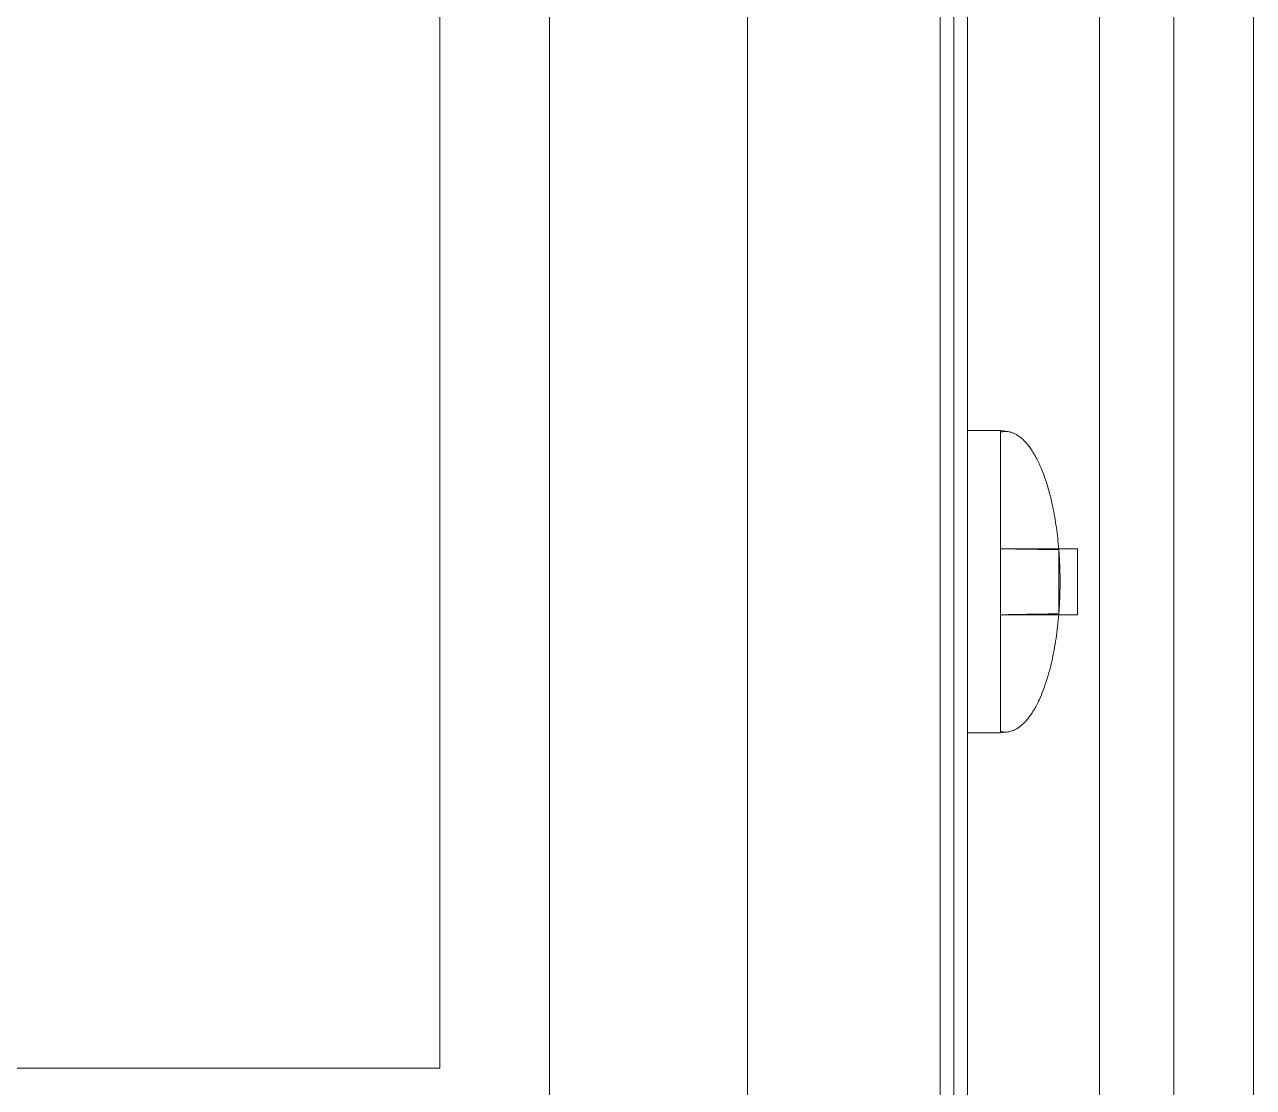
# Model space of a CAD drawing. Header units: millimetres. Extents: x 2162 to 93478, y -2737 to 52379.
# Drawn here: x 45894.2 to 46117.7, y 6066.6 to 6260 of the extents above; entities that cross this region are included whole.
import ezdxf

# ---------------------------------------------------------------- set-up
doc = ezdxf.new("R2010")
doc.units = ezdxf.units.MM
doc.layers.add('equipment 1', color=4, linetype='Continuous', lineweight=9)

# ---------------------------------------------------------------- blocks, each defined once
blk = doc.blocks.new('equipment 0533')
at = {"color": 0}
for p, q in [((702, 948), (702, 1371.5)), ((722, 106.5), (722, 1371)), ((795.5, 108), (795.5, 1368)), ((822, 1366), (822, 110)), ((835.5, 110), (835.5, 1366)), ((822, 1362.38), (822, 113.62)), ((798, 1355.95), (798, 120.05)), ((758, 1330), (758, 146)), ((793, 1330), (793, 146)), ((804, 1064), (798, 1064)), ((805.38, 1063.81), (804, 1064)), ((804, 1064), (804, 1063.74)), ((804, 1063.74), (804, 1042.5)), ((804, 1042.5), (804, 1030.5)), ((818, 1042.5), (804, 1042.5)), ((814.61, 1030.67), (814.61, 1042.33)), ((818, 1042.5), (818, 1030.5)), ((804, 1030.5), (804, 1009.26)), ((818, 1030.5), (804, 1030.5)), ((804, 1009), (798, 1009)), ((804, 1009.26), (804, 1009)), ((805.38, 1009.19), (804, 1009)), ((407, 948), (702, 948))]:
    blk.add_line(p, q, dxfattribs=at)
at = {"color": 0, "extrusion": (1, 2.22045e-16, 0)}
for p, q in [((798, 1070.48, 700.51), (798, 1065.06, 701.46)), ((798, 1064.87, 712.53), (798, 1070.25, 713.67)), ((798, 1069.31, 717.16), (798, 1064.08, 715.46)), ((798, 1063.75, 696.58), (798, 1068.92, 694.7)), ((798, 1063.39, 717.36), (798, 1068.49, 719.42)), ((798, 1068.48, 710.44), (798, 1068.48, 704.5)), ((798, 1068.48, 704.5), (798, 1067.72, 704.5)), ((798, 1067.99, 710.44), (798, 1068.48, 710.44)), ((798, 1067.77, 691.92), (798, 1062.78, 694.24)), ((798, 1067.72, 704.5), (798, 1067.72, 709.13)), ((798, 1066.96, 722.7), (798, 1062.11, 720.11)), ((798, 1066.35, 708.25), (798, 1066.35, 708.96)), ((798, 1061.09, 721.87), (798, 1065.76, 724.78)), ((798, 1060.26, 689.87), (798, 1064.76, 686.71)), ((798, 1063.69, 727.74), (798, 1059.35, 724.35)), ((798, 1063.47, 707.44), (798, 1063.47, 707.93)), ((798, 1062.93, 684.32), (798, 1058.72, 687.86)), ((798, 1062.76, 711.94), (798, 1062.73, 712.08)), ((798, 1062.73, 712.08), (798, 1062.54, 712.04)), ((798, 1062.57, 711.97), (798, 1062.54, 712.04)), ((798, 1058.05, 725.9), (798, 1062.14, 729.59)), ((798, 1059.59, 732.14), (798, 1055.9, 728.05)), ((798, 1055.14, 684.28), (798, 1058.68, 680.07)), ((798, 1054.35, 729.35), (798, 1057.74, 733.69)), ((798, 1056.29, 678.24), (798, 1053.13, 682.74)), ((798, 1055.05, 739.09), (798, 1017.68, 760.36)), ((798, 1054.78, 735.76), (798, 1051.87, 731.09)), ((798, 1054.56, 738.22), (798, 1017.19, 759.49)), ((798, 1050.11, 732.11), (798, 1052.7, 736.96)), ((798, 1048.76, 680.22), (798, 1051.08, 675.23)), ((798, 1049.42, 738.49), (798, 1047.36, 733.39)), ((798, 1048.3, 674.08), (798, 1046.42, 679.25)), ((798, 1045.46, 734.08), (798, 1047.16, 739.31)), ((798, 1043.67, 740.25), (798, 1042.53, 734.87)), ((798, 1041.54, 677.94), (798, 1042.49, 672.52)), ((798, 1035.64, 672.69), (798, 1037.93, 672.69)), ((798, 1037.93, 672.69), (798, 1037.93, 672)), ((798, 1037.93, 672), (798, 1034.8, 672)), ((798, 1035.49, 676.11), (798, 1034.88, 676.19)), ((798, 1030.51, 672.52), (798, 1031.46, 677.94)), ((798, 1022, 681.39), (798, 1019.25, 676.62)), ((798, 1017.21, 677.9), (798, 1020.28, 682.46)), ((798, 1016.47, 750), (798, 1006.53, 750)), ((798, 1006.53, 749), (798, 1016.47, 749)), ((798, 1009.32, 754), (798, 1013.68, 754)), ((798, 1013.04, 689.45), (798, 1008.59, 686.22)), ((798, 1007.24, 688.22), (798, 1011.91, 691.13)), ((798, 1011.5, 728.5), (798, 1011.5, 735.5)), ((798, 1011.5, 735.5), (798, 1010, 737)), ((798, 1001.5, 732), (798, 1011.5, 732)), ((798, 1010, 727), (798, 1011.5, 728.5)), ((798, 1010.46, 712.03), (798, 1010.43, 711.96)), ((798, 1010.46, 712.03), (798, 1010.26, 712.07)), ((798, 1010.26, 712.07), (798, 1010.24, 711.93)), ((798, 1010, 737), (798, 1003, 737)), ((798, 1003, 727), (798, 1010, 727)), ((798, 1009.53, 707.92), (798, 1009.53, 707.43)), ((798, 1008.13, 700.47), (798, 1002.75, 699.33)), ((798, 1004.82, 706.32), (798, 1004.9, 707)), ((798, 1004.22, 707.84), (798, 1003.46, 707.92)), ((798, 1003.38, 705.1), (798, 1004.14, 705.18)), ((798, 1003, 737), (798, 1001.5, 735.5)), ((798, 1001.5, 728.5), (798, 1003, 727)), ((798, 1001.5, 735.5), (798, 1001.5, 728.5)), ((798, 1000, 749.5), (798, 1000, 706.5)), ((798, 999, 749.5), (798, 999, 706.5))]:
    blk.add_line(p, q, dxfattribs=at)
blk.add_circle((1011.5, 749.5, 798), 5, dxfattribs=at)
for centre, radius, start, end in [((1036.5, 706.5, 798), 37.5, 180, 60.347), ((1036.5, 706.5, 798), 36.5, 180, 60.347), ((1036.5, 706.5, 798), 34.5, 340, 350), ((1036.5, 706.5, 798), 34.5, 12, 18), ((1036.5, 706.5, 798), 34.5, 22, 28), ((1064.84, 712.27, 798), 3.63, 294.3842, 329.8648), ((1036.5, 706.5, 798), 34.5, 325, 335), ((1064.62, 712.46, 798), 4.54, 292.2557, 312.8924), ((1036.5, 706.5, 798), 34.5, 32, 38), ((1036.5, 706.5, 798), 29, 340, 350), ((1036.5, 706.5, 798), 29, 12, 18), ((1036.5, 706.5, 798), 29, 22, 28), ((1036.5, 706.5, 798), 34.5, 310, 320), ((1036.5, 706.5, 798), 29, 325, 335), ((1036.5, 706.5, 798), 34.5, 42, 48), ((1036.5, 706.5, 798), 27.5, 23.6599, 156.3661), ((1036.5, 706.5, 798), 29, 32, 38), ((1036.5, 706.5, 798), 29, 310, 320), ((1036.5, 706.5, 798), 29, 42, 48), ((1036.5, 706.5, 798), 34.5, 52, 58), ((1036.5, 706.5, 798), 34.5, 295, 305), ((1036.5, 706.5, 798), 29, 52, 58), ((1036.5, 706.5, 798), 29, 295, 305), ((1036.5, 706.5, 798), 34.5, 62, 68), ((1036.5, 706.5, 798), 29, 62, 68), ((1036.5, 706.5, 798), 34.5, 280, 290), ((1036.5, 706.5, 798), 34.5, 72, 78), ((1036.5, 706.5, 798), 29, 280, 290), ((1036.5, 706.5, 798), 29, 72, 78), ((1036.71, 737.07, 798), 1.64, 220.6016, 272.7286), ((1036.76, 739.81, 798), 0.947, 89.2501, 145.2523), ((1038.96, 738.11, 798), 4.09, 175.5471, 211.1368), ((1036.5, 706.5, 798), 29, 240, 260), ((1036.5, 706.5, 798), 34.5, 240, 260), ((1036.5, 706.5, 798), 29, 216, 236), ((1011.5, 749.5, 798), 12.5, 60.347, 180), ((1036.5, 706.5, 798), 34.5, 216, 236), ((1011.5, 749.5, 798), 11.5, 60.347, 180), ((1036.5, 706.5, 798), 29, 192, 212), ((1005.8, 705.38, 798), 1.4, 356.034, 78.5205), ((1036.5, 706.5, 798), 34.5, 192, 212), ((1005.32, 705.29, 798), 1.87, 267.2618, 359.8499), ((1005.62, 707.94, 798), 1.27, 291.1903, 359.7632), ((1005.3, 705.24, 798), 1.13, 267.6705, 2.9664), ((1005.36, 705.33, 798), 1.07, 357.9839, 92.4462), ((1005.28, 707.91, 798), 0.845, 359.5362, 94.0387), ((1005.38, 704.48, 798), 1.92, 91.8621, 106.7931), ((1005.16, 705.2, 798), 1.78, 183.2725, 272.3345), ((1005.13, 707.76, 798), 1.68, 87.9027, 174.5802), ((1005.05, 708.19, 798), 1.2, 263.019, 268.2788)]:
    blk.add_arc(centre, radius, start, end, dxfattribs=at)
at = {"color": 0, "extrusion": (1, 2.22045e-16, -2.46519e-32)}
blk.add_ellipse((798, 1062.57, 711.9), major_axis=(0, 0.198, 0.031), ratio=0.338455, start_param=0.148447, end_param=1.51843, dxfattribs=at)
at = {"color": 0, "extrusion": (1, 2.22045e-16, 1.84889e-32)}
blk.add_ellipse((798, 1010.43, 711.89), major_axis=(0, -0.198, 0.031), ratio=0.338455, start_param=4.764755, end_param=6.134739, dxfattribs=at)
at = {"color": 0}
blk.add_open_spline([(798, 1063.45, 706.36), (798, 1063.47, 706.72), (798, 1063.47, 707.08), (798, 1063.47, 707.44)], degree=3, dxfattribs=at)
for points, knots in [([(798, 1009.53, 707.43), (798, 1009.53, 706.37), (798, 1009.58, 705.32), (798, 1009.69, 704.27), (798, 1009.92, 702.06), (798, 1010.41, 699.85), (798, 1011.14, 697.72), (798, 1011.87, 695.59), (798, 1012.83, 693.58), (798, 1014.03, 691.69), (798, 1015.22, 689.79), (798, 1016.66, 688.02), (798, 1018.26, 686.47), (798, 1019.86, 684.93), (798, 1021.68, 683.56), (798, 1023.63, 682.44), (798, 1025.58, 681.33), (798, 1027.64, 680.47), (798, 1029.81, 679.89), (798, 1031.98, 679.3), (798, 1034.23, 679), (798, 1036.46, 679), (798, 1038.7, 679), (798, 1040.97, 679.29), (798, 1043.13, 679.87), (798, 1045.29, 680.45), (798, 1047.39, 681.31), (798, 1049.34, 682.42), (798, 1051.29, 683.54), (798, 1053.08, 684.88), (798, 1054.71, 686.44), (798, 1056.33, 688.01), (798, 1057.75, 689.76), (798, 1058.95, 691.65), (798, 1060.14, 693.54), (798, 1061.13, 695.6), (798, 1061.86, 697.71), (798, 1062.58, 699.83), (798, 1063.07, 702.03), (798, 1063.31, 704.27), (798, 1063.35, 704.68), (798, 1063.39, 705.09), (798, 1063.41, 705.5)], [0.0956259, 0.0956259, 0.0956259, 0.0956259, 0.125, 0.125, 0.125, 0.1875, 0.1875, 0.1875, 0.25, 0.25, 0.25, 0.3125, 0.3125, 0.3125, 0.375, 0.375, 0.375, 0.4375, 0.4375, 0.4375, 0.5, 0.5, 0.5, 0.5625, 0.5625, 0.5625, 0.625, 0.625, 0.625, 0.6875, 0.6875, 0.6875, 0.75, 0.75, 0.75, 0.8125, 0.8125, 0.8125, 0.875, 0.875, 0.875, 0.8864443, 0.8864443, 0.8864443, 0.8864443]), ([(804, 1042.5), (805.82, 1042.47), (807.63, 1042.44), (809.45, 1042.41), (811.17, 1042.39), (812.89, 1042.36), (814.61, 1042.33)], [0, 0, 0, 0, 0.00550394, 0.00550394, 0.00550394, 0.01071054, 0.01071054, 0.01071054, 0.01071054]), ([(798, 1036.79, 741.44), (798, 1036.86, 741.44), (798, 1036.94, 741.44), (798, 1037.01, 741.43), (798, 1037.09, 741.42), (798, 1037.16, 741.41), (798, 1037.23, 741.39), (798, 1037.3, 741.38), (798, 1037.37, 741.36), (798, 1037.44, 741.33), (798, 1037.5, 741.31), (798, 1037.57, 741.28), (798, 1037.63, 741.25), (798, 1037.69, 741.22), (798, 1037.75, 741.18), (798, 1037.81, 741.14), (798, 1037.86, 741.11), (798, 1037.91, 741.06), (798, 1037.96, 741.02), (798, 1038.01, 740.97), (798, 1038.06, 740.92), (798, 1038.1, 740.87), (798, 1038.14, 740.82), (798, 1038.18, 740.76), (798, 1038.21, 740.7), (798, 1038.25, 740.64), (798, 1038.29, 740.58), (798, 1038.32, 740.51), (798, 1038.35, 740.44), (798, 1038.38, 740.37), (798, 1038.41, 740.3), (798, 1038.44, 740.23), (798, 1038.46, 740.15), (798, 1038.49, 740.07), (798, 1038.51, 739.99), (798, 1038.54, 739.91), (798, 1038.56, 739.82), (798, 1038.57, 739.78), (798, 1038.58, 739.73), (798, 1038.59, 739.69), (798, 1038.6, 739.64), (798, 1038.61, 739.59), (798, 1038.62, 739.54), (798, 1038.62, 739.49), (798, 1038.63, 739.44), (798, 1038.64, 739.39), (798, 1038.65, 739.33), (798, 1038.65, 739.27), (798, 1038.66, 739.22), (798, 1038.66, 739.16), (798, 1038.67, 739.1), (798, 1038.67, 739.04), (798, 1038.68, 738.97), (798, 1038.68, 738.91), (798, 1038.68, 738.85), (798, 1038.68, 738.78), (798, 1038.69, 738.71), (798, 1038.69, 738.64), (798, 1038.69, 738.57), (798, 1038.69, 738.5), (798, 1038.69, 738.43)], [0, 0, 0, 0, 0.056724, 0.056724, 0.056724, 0.111437, 0.111437, 0.111437, 0.164368, 0.164368, 0.164368, 0.216435, 0.216435, 0.216435, 0.267641, 0.267641, 0.267641, 0.31736, 0.31736, 0.31736, 0.367473, 0.367473, 0.367473, 0.41821, 0.41821, 0.41821, 0.471404, 0.471404, 0.471404, 0.527966, 0.527966, 0.527966, 0.588061, 0.588061, 0.588061, 0.652134, 0.652134, 0.652134, 0.686345, 0.686345, 0.686345, 0.723264, 0.723264, 0.723264, 0.76261, 0.76261, 0.76261, 0.804739, 0.804739, 0.804739, 0.84943, 0.84943, 0.84943, 0.896711, 0.896711, 0.896711, 0.94689, 0.94689, 0.94689, 1, 1, 1, 1]), ([(798, 1038.69, 738.43), (798, 1038.69, 738.35), (798, 1038.69, 738.26), (798, 1038.69, 738.18), (798, 1038.68, 738.1), (798, 1038.68, 738.02), (798, 1038.68, 737.94), (798, 1038.67, 737.86), (798, 1038.67, 737.78), (798, 1038.66, 737.71), (798, 1038.65, 737.63), (798, 1038.65, 737.56), (798, 1038.64, 737.49), (798, 1038.63, 737.42), (798, 1038.62, 737.35), (798, 1038.61, 737.28), (798, 1038.6, 737.22), (798, 1038.58, 737.15), (798, 1038.57, 737.09), (798, 1038.56, 737.03), (798, 1038.54, 736.97), (798, 1038.53, 736.91), (798, 1038.51, 736.85), (798, 1038.5, 736.79), (798, 1038.48, 736.74), (798, 1038.46, 736.68), (798, 1038.44, 736.63), (798, 1038.42, 736.58), (798, 1038.4, 736.53), (798, 1038.38, 736.48), (798, 1038.36, 736.43), (798, 1038.34, 736.38), (798, 1038.32, 736.34), (798, 1038.29, 736.29), (798, 1038.27, 736.25), (798, 1038.24, 736.2), (798, 1038.21, 736.16), (798, 1038.19, 736.12), (798, 1038.16, 736.08), (798, 1038.13, 736.05), (798, 1038.1, 736.01), (798, 1038.08, 735.97), (798, 1038.04, 735.94), (798, 1038.01, 735.9), (798, 1037.98, 735.87), (798, 1037.95, 735.84), (798, 1037.92, 735.81), (798, 1037.88, 735.78), (798, 1037.85, 735.75), (798, 1037.81, 735.73), (798, 1037.78, 735.7), (798, 1037.74, 735.67), (798, 1037.7, 735.65), (798, 1037.66, 735.63), (798, 1037.62, 735.61), (798, 1037.58, 735.59), (798, 1037.54, 735.57), (798, 1037.5, 735.55), (798, 1037.46, 735.54), (798, 1037.42, 735.52), (798, 1037.37, 735.51), (798, 1037.33, 735.49), (798, 1037.28, 735.48), (798, 1037.24, 735.47), (798, 1037.19, 735.46), (798, 1037.14, 735.45), (798, 1037.09, 735.44), (798, 1037.04, 735.44), (798, 1036.99, 735.43), (798, 1036.94, 735.43), (798, 1036.89, 735.43), (798, 1036.84, 735.42), (798, 1036.79, 735.42)], [0, 0, 0, 0, 0.062874, 0.062874, 0.062874, 0.122837, 0.122837, 0.122837, 0.179657, 0.179657, 0.179657, 0.23396, 0.23396, 0.23396, 0.285595, 0.285595, 0.285595, 0.334513, 0.334513, 0.334513, 0.380905, 0.380905, 0.380905, 0.424895, 0.424895, 0.424895, 0.466529, 0.466529, 0.466529, 0.506488, 0.506488, 0.506488, 0.545032, 0.545032, 0.545032, 0.581831, 0.581831, 0.581831, 0.617448, 0.617448, 0.617448, 0.652067, 0.652067, 0.652067, 0.68588, 0.68588, 0.68588, 0.719175, 0.719175, 0.719175, 0.752182, 0.752182, 0.752182, 0.78524, 0.78524, 0.78524, 0.818656, 0.818656, 0.818656, 0.852548, 0.852548, 0.852548, 0.887626, 0.887626, 0.887626, 0.923635, 0.923635, 0.923635, 0.961022, 0.961022, 0.961022, 1, 1, 1, 1]), ([(798, 1036.44, 677.94), (798, 1036.5, 677.94), (798, 1036.56, 677.94), (798, 1036.62, 677.93), (798, 1036.68, 677.93), (798, 1036.73, 677.92), (798, 1036.79, 677.91), (798, 1036.84, 677.9), (798, 1036.89, 677.89), (798, 1036.94, 677.87), (798, 1036.99, 677.86), (798, 1037.04, 677.84), (798, 1037.09, 677.82), (798, 1037.13, 677.8), (798, 1037.18, 677.77), (798, 1037.22, 677.75), (798, 1037.26, 677.72), (798, 1037.3, 677.69), (798, 1037.34, 677.66), (798, 1037.38, 677.63), (798, 1037.42, 677.59), (798, 1037.45, 677.56), (798, 1037.49, 677.52), (798, 1037.52, 677.48), (798, 1037.55, 677.44), (798, 1037.58, 677.4), (798, 1037.61, 677.36), (798, 1037.64, 677.31), (798, 1037.67, 677.27), (798, 1037.69, 677.23), (798, 1037.72, 677.18), (798, 1037.74, 677.14), (798, 1037.76, 677.09), (798, 1037.78, 677.04), (798, 1037.8, 677), (798, 1037.82, 676.95), (798, 1037.83, 676.9), (798, 1037.85, 676.86), (798, 1037.86, 676.81), (798, 1037.88, 676.76), (798, 1037.89, 676.71), (798, 1037.9, 676.66), (798, 1037.9, 676.61), (798, 1037.91, 676.56), (798, 1037.92, 676.51), (798, 1037.92, 676.46), (798, 1037.93, 676.4), (798, 1037.93, 676.35), (798, 1037.93, 676.3)], [0, 0, 0, 0, 0.071329, 0.071329, 0.071329, 0.138888, 0.138888, 0.138888, 0.203488, 0.203488, 0.203488, 0.265389, 0.265389, 0.265389, 0.326147, 0.326147, 0.326147, 0.38585, 0.38585, 0.38585, 0.446421, 0.446421, 0.446421, 0.508506, 0.508506, 0.508506, 0.570717, 0.570717, 0.570717, 0.631986, 0.631986, 0.631986, 0.692943, 0.692943, 0.692943, 0.753165, 0.753165, 0.753165, 0.813397, 0.813397, 0.813397, 0.874732, 0.874732, 0.874732, 0.936834, 0.936834, 0.936834, 1, 1, 1, 1]), ([(798, 1037.93, 676.3), (798, 1037.93, 676.25), (798, 1037.93, 676.2), (798, 1037.92, 676.16), (798, 1037.92, 676.11), (798, 1037.92, 676.06), (798, 1037.91, 676.02), (798, 1037.9, 675.97), (798, 1037.9, 675.92), (798, 1037.89, 675.88), (798, 1037.88, 675.83), (798, 1037.87, 675.79), (798, 1037.86, 675.74), (798, 1037.84, 675.7), (798, 1037.83, 675.65), (798, 1037.81, 675.61), (798, 1037.8, 675.56), (798, 1037.78, 675.52), (798, 1037.77, 675.47), (798, 1037.75, 675.43), (798, 1037.73, 675.38), (798, 1037.71, 675.34), (798, 1037.69, 675.3), (798, 1037.66, 675.25), (798, 1037.64, 675.21), (798, 1037.61, 675.16), (798, 1037.59, 675.12), (798, 1037.56, 675.07), (798, 1037.53, 675.02), (798, 1037.5, 674.98), (798, 1037.46, 674.93), (798, 1037.43, 674.88), (798, 1037.39, 674.82), (798, 1037.35, 674.77), (798, 1037.31, 674.71), (798, 1037.27, 674.66), (798, 1037.22, 674.6), (798, 1037.18, 674.54), (798, 1037.13, 674.48), (798, 1037.08, 674.42), (798, 1037.03, 674.36), (798, 1036.97, 674.3), (798, 1036.92, 674.24), (798, 1036.86, 674.17), (798, 1036.8, 674.1), (798, 1036.74, 674.04), (798, 1036.68, 673.96), (798, 1036.61, 673.89), (798, 1036.55, 673.82)], [0, 0, 0, 0, 0.048783, 0.048783, 0.048783, 0.096931, 0.096931, 0.096931, 0.145092, 0.145092, 0.145092, 0.193398, 0.193398, 0.193398, 0.242257, 0.242257, 0.242257, 0.291123, 0.291123, 0.291123, 0.340835, 0.340835, 0.340835, 0.391595, 0.391595, 0.391595, 0.445772, 0.445772, 0.445772, 0.506113, 0.506113, 0.506113, 0.572506, 0.572506, 0.572506, 0.644951, 0.644951, 0.644951, 0.72423, 0.72423, 0.72423, 0.809688, 0.809688, 0.809688, 0.901692, 0.901692, 0.901692, 1, 1, 1, 1]), ([(798, 1037.93, 738.43), (798, 1037.93, 738.54), (798, 1037.93, 738.66), (798, 1037.92, 738.77), (798, 1037.92, 738.87), (798, 1037.91, 738.97), (798, 1037.91, 739.08), (798, 1037.9, 739.17), (798, 1037.89, 739.26), (798, 1037.88, 739.35), (798, 1037.87, 739.43), (798, 1037.86, 739.52), (798, 1037.85, 739.6), (798, 1037.84, 739.67), (798, 1037.82, 739.75), (798, 1037.8, 739.82), (798, 1037.79, 739.88), (798, 1037.77, 739.94), (798, 1037.75, 740.01), (798, 1037.73, 740.06), (798, 1037.71, 740.11), (798, 1037.68, 740.17), (798, 1037.66, 740.21), (798, 1037.64, 740.25), (798, 1037.61, 740.3), (798, 1037.58, 740.33), (798, 1037.55, 740.37), (798, 1037.52, 740.4), (798, 1037.5, 740.44), (798, 1037.47, 740.47), (798, 1037.44, 740.5), (798, 1037.41, 740.53), (798, 1037.37, 740.55), (798, 1037.34, 740.58), (798, 1037.31, 740.6), (798, 1037.27, 740.62), (798, 1037.24, 740.64), (798, 1037.21, 740.66), (798, 1037.17, 740.68), (798, 1037.13, 740.69), (798, 1037.1, 740.71), (798, 1037.06, 740.72), (798, 1037.02, 740.73), (798, 1036.98, 740.74), (798, 1036.94, 740.74), (798, 1036.9, 740.75), (798, 1036.86, 740.75), (798, 1036.82, 740.75), (798, 1036.78, 740.76)], [0, 0, 0, 0, 0.115629, 0.115629, 0.115629, 0.221541, 0.221541, 0.221541, 0.317048, 0.317048, 0.317048, 0.403151, 0.403151, 0.403151, 0.480181, 0.480181, 0.480181, 0.547649, 0.547649, 0.547649, 0.607036, 0.607036, 0.607036, 0.658652, 0.658652, 0.658652, 0.705723, 0.705723, 0.705723, 0.749804, 0.749804, 0.749804, 0.792587, 0.792587, 0.792587, 0.833874, 0.833874, 0.833874, 0.874768, 0.874768, 0.874768, 0.915223, 0.915223, 0.915223, 0.956881, 0.956881, 0.956881, 1, 1, 1, 1]), ([(798, 1036.79, 736.11), (798, 1036.82, 736.11), (798, 1036.86, 736.11), (798, 1036.9, 736.12), (798, 1036.94, 736.12), (798, 1036.98, 736.13), (798, 1037.02, 736.14), (798, 1037.05, 736.15), (798, 1037.09, 736.16), (798, 1037.13, 736.17), (798, 1037.16, 736.19), (798, 1037.2, 736.2), (798, 1037.23, 736.22), (798, 1037.26, 736.24), (798, 1037.3, 736.26), (798, 1037.33, 736.28), (798, 1037.36, 736.31), (798, 1037.39, 736.33), (798, 1037.42, 736.36), (798, 1037.45, 736.39), (798, 1037.49, 736.42), (798, 1037.51, 736.45), (798, 1037.54, 736.48), (798, 1037.57, 736.52), (798, 1037.6, 736.55), (798, 1037.63, 736.6), (798, 1037.65, 736.64), (798, 1037.68, 736.68), (798, 1037.7, 736.73), (798, 1037.72, 736.79), (798, 1037.74, 736.84), (798, 1037.76, 736.9), (798, 1037.78, 736.96), (798, 1037.8, 737.03), (798, 1037.82, 737.1), (798, 1037.83, 737.17), (798, 1037.85, 737.25), (798, 1037.86, 737.33), (798, 1037.87, 737.41), (798, 1037.88, 737.5), (798, 1037.89, 737.59), (798, 1037.9, 737.68), (798, 1037.91, 737.78), (798, 1037.92, 737.88), (798, 1037.92, 737.99), (798, 1037.92, 738.09), (798, 1037.93, 738.2), (798, 1037.93, 738.32), (798, 1037.93, 738.43)], [0, 0, 0, 0, 0.040782, 0.040782, 0.040782, 0.08087, 0.08087, 0.08087, 0.120268, 0.120268, 0.120268, 0.160187, 0.160187, 0.160187, 0.20046, 0.20046, 0.20046, 0.242265, 0.242265, 0.242265, 0.286459, 0.286459, 0.286459, 0.332952, 0.332952, 0.332952, 0.384431, 0.384431, 0.384431, 0.443389, 0.443389, 0.443389, 0.511681, 0.511681, 0.511681, 0.58902, 0.58902, 0.58902, 0.676245, 0.676245, 0.676245, 0.773705, 0.773705, 0.773705, 0.881568, 0.881568, 0.881568, 1, 1, 1, 1]), ([(798, 1036.01, 674.18), (798, 1036.07, 674.24), (798, 1036.14, 674.31), (798, 1036.2, 674.38), (798, 1036.26, 674.44), (798, 1036.32, 674.51), (798, 1036.38, 674.57), (798, 1036.43, 674.63), (798, 1036.48, 674.69), (798, 1036.54, 674.75), (798, 1036.58, 674.8), (798, 1036.63, 674.86), (798, 1036.68, 674.91), (798, 1036.72, 674.97), (798, 1036.76, 675.02), (798, 1036.8, 675.07), (798, 1036.84, 675.12), (798, 1036.87, 675.16), (798, 1036.91, 675.21), (798, 1036.94, 675.26), (798, 1036.97, 675.3), (798, 1037, 675.34), (798, 1037.02, 675.38), (798, 1037.04, 675.42), (798, 1037.07, 675.46), (798, 1037.11, 675.54), (798, 1037.14, 675.61), (798, 1037.18, 675.69), (798, 1037.21, 675.76), (798, 1037.23, 675.83), (798, 1037.26, 675.9), (798, 1037.28, 675.97), (798, 1037.29, 676.04), (798, 1037.3, 676.11), (798, 1037.31, 676.18), (798, 1037.32, 676.24), (798, 1037.32, 676.31)], [0, 0, 0, 0, 0.10938, 0.10938, 0.10938, 0.210603, 0.210603, 0.210603, 0.304015, 0.304015, 0.304015, 0.389049, 0.389049, 0.389049, 0.466366, 0.466366, 0.466366, 0.53603, 0.53603, 0.53603, 0.597986, 0.597986, 0.597986, 0.652147, 0.652147, 0.652147, 0.749352, 0.749352, 0.749352, 0.838827, 0.838827, 0.838827, 0.921744, 0.921744, 0.921744, 1, 1, 1, 1]), ([(798, 1037.32, 676.31), (798, 1037.32, 676.35), (798, 1037.32, 676.38), (798, 1037.31, 676.42), (798, 1037.31, 676.46), (798, 1037.31, 676.49), (798, 1037.3, 676.53), (798, 1037.3, 676.56), (798, 1037.29, 676.59), (798, 1037.28, 676.63), (798, 1037.27, 676.66), (798, 1037.27, 676.69), (798, 1037.25, 676.72), (798, 1037.24, 676.75), (798, 1037.23, 676.78), (798, 1037.22, 676.81), (798, 1037.2, 676.84), (798, 1037.19, 676.87), (798, 1037.17, 676.89), (798, 1037.16, 676.92), (798, 1037.14, 676.95), (798, 1037.12, 676.97), (798, 1037.1, 677), (798, 1037.08, 677.02), (798, 1037.06, 677.05), (798, 1037.04, 677.07), (798, 1037.02, 677.09), (798, 1036.99, 677.11), (798, 1036.97, 677.13), (798, 1036.95, 677.15), (798, 1036.92, 677.17), (798, 1036.9, 677.19), (798, 1036.87, 677.21), (798, 1036.85, 677.22), (798, 1036.82, 677.24), (798, 1036.8, 677.25), (798, 1036.77, 677.26), (798, 1036.74, 677.27), (798, 1036.72, 677.28), (798, 1036.69, 677.29), (798, 1036.66, 677.3), (798, 1036.63, 677.31), (798, 1036.6, 677.31), (798, 1036.57, 677.32), (798, 1036.54, 677.32), (798, 1036.51, 677.33), (798, 1036.48, 677.33), (798, 1036.45, 677.33), (798, 1036.42, 677.33)], [0, 0, 0, 0, 0.07278, 0.07278, 0.07278, 0.142148, 0.142148, 0.142148, 0.209183, 0.209183, 0.209183, 0.274292, 0.274292, 0.274292, 0.337769, 0.337769, 0.337769, 0.400757, 0.400757, 0.400757, 0.462801, 0.462801, 0.462801, 0.525595, 0.525595, 0.525595, 0.58754, 0.58754, 0.58754, 0.647529, 0.647529, 0.647529, 0.706323, 0.706323, 0.706323, 0.7637, 0.7637, 0.7637, 0.821374, 0.821374, 0.821374, 0.879619, 0.879619, 0.879619, 0.93891, 0.93891, 0.93891, 1, 1, 1, 1]), ([(798, 1034.88, 738.43), (798, 1034.88, 738.52), (798, 1034.88, 738.6), (798, 1034.88, 738.69), (798, 1034.89, 738.77), (798, 1034.89, 738.85), (798, 1034.89, 738.93), (798, 1034.9, 739.01), (798, 1034.9, 739.08), (798, 1034.91, 739.16), (798, 1034.92, 739.23), (798, 1034.93, 739.31), (798, 1034.93, 739.38), (798, 1034.94, 739.45), (798, 1034.95, 739.52), (798, 1034.96, 739.58), (798, 1034.98, 739.65), (798, 1034.99, 739.71), (798, 1035, 739.78), (798, 1035.01, 739.84), (798, 1035.03, 739.9), (798, 1035.04, 739.96), (798, 1035.06, 740.02), (798, 1035.08, 740.08), (798, 1035.09, 740.13), (798, 1035.11, 740.18), (798, 1035.13, 740.24), (798, 1035.15, 740.29), (798, 1035.17, 740.34), (798, 1035.19, 740.39), (798, 1035.21, 740.44), (798, 1035.23, 740.49), (798, 1035.26, 740.53), (798, 1035.28, 740.58), (798, 1035.31, 740.62), (798, 1035.33, 740.66), (798, 1035.36, 740.71), (798, 1035.39, 740.75), (798, 1035.41, 740.78), (798, 1035.44, 740.82), (798, 1035.47, 740.86), (798, 1035.5, 740.9), (798, 1035.53, 740.93), (798, 1035.56, 740.96), (798, 1035.59, 741), (798, 1035.62, 741.03), (798, 1035.66, 741.06), (798, 1035.69, 741.09), (798, 1035.73, 741.11), (798, 1035.76, 741.14), (798, 1035.8, 741.17), (798, 1035.84, 741.19), (798, 1035.87, 741.21), (798, 1035.91, 741.24), (798, 1035.95, 741.26), (798, 1035.99, 741.28), (798, 1036.03, 741.3), (798, 1036.07, 741.31), (798, 1036.11, 741.33), (798, 1036.16, 741.35), (798, 1036.2, 741.36), (798, 1036.25, 741.37), (798, 1036.29, 741.39), (798, 1036.34, 741.4), (798, 1036.38, 741.41), (798, 1036.43, 741.41), (798, 1036.48, 741.42), (798, 1036.53, 741.43), (798, 1036.58, 741.43), (798, 1036.63, 741.44), (798, 1036.68, 741.44), (798, 1036.73, 741.44), (798, 1036.79, 741.44)], [0, 0, 0, 0, 0.063114, 0.063114, 0.063114, 0.123615, 0.123615, 0.123615, 0.180974, 0.180974, 0.180974, 0.235261, 0.235261, 0.235261, 0.287101, 0.287101, 0.287101, 0.336031, 0.336031, 0.336031, 0.382382, 0.382382, 0.382382, 0.426334, 0.426334, 0.426334, 0.468211, 0.468211, 0.468211, 0.50825, 0.50825, 0.50825, 0.546628, 0.546628, 0.546628, 0.58365, 0.58365, 0.58365, 0.618994, 0.618994, 0.618994, 0.653583, 0.653583, 0.653583, 0.687156, 0.687156, 0.687156, 0.720422, 0.720422, 0.720422, 0.75323, 0.75323, 0.75323, 0.78626, 0.78626, 0.78626, 0.819504, 0.819504, 0.819504, 0.853545, 0.853545, 0.853545, 0.888308, 0.888308, 0.888308, 0.923996, 0.923996, 0.923996, 0.96135, 0.96135, 0.96135, 1, 1, 1, 1]), ([(798, 1035.64, 738.43), (798, 1035.64, 738.32), (798, 1035.64, 738.2), (798, 1035.65, 738.09), (798, 1035.65, 737.99), (798, 1035.66, 737.88), (798, 1035.66, 737.78), (798, 1035.67, 737.68), (798, 1035.68, 737.59), (798, 1035.69, 737.5), (798, 1035.7, 737.41), (798, 1035.71, 737.33), (798, 1035.72, 737.24), (798, 1035.74, 737.17), (798, 1035.75, 737.1), (798, 1035.77, 737.03), (798, 1035.79, 736.96), (798, 1035.81, 736.9), (798, 1035.83, 736.84), (798, 1035.85, 736.78), (798, 1035.87, 736.73), (798, 1035.89, 736.68), (798, 1035.92, 736.64), (798, 1035.94, 736.59), (798, 1035.97, 736.55), (798, 1036, 736.52), (798, 1036.03, 736.48), (798, 1036.06, 736.45), (798, 1036.09, 736.42), (798, 1036.12, 736.39), (798, 1036.15, 736.36), (798, 1036.18, 736.33), (798, 1036.21, 736.31), (798, 1036.24, 736.28), (798, 1036.27, 736.26), (798, 1036.31, 736.24), (798, 1036.34, 736.22), (798, 1036.37, 736.2), (798, 1036.41, 736.19), (798, 1036.44, 736.17), (798, 1036.48, 736.16), (798, 1036.52, 736.15), (798, 1036.55, 736.14), (798, 1036.59, 736.13), (798, 1036.63, 736.12), (798, 1036.67, 736.12), (798, 1036.71, 736.11), (798, 1036.75, 736.11), (798, 1036.79, 736.11)], [0, 0, 0, 0, 0.118406, 0.118406, 0.118406, 0.226654, 0.226654, 0.226654, 0.324092, 0.324092, 0.324092, 0.411705, 0.411705, 0.411705, 0.489026, 0.489026, 0.489026, 0.556909, 0.556909, 0.556909, 0.616233, 0.616233, 0.616233, 0.667349, 0.667349, 0.667349, 0.713512, 0.713512, 0.713512, 0.757697, 0.757697, 0.757697, 0.799493, 0.799493, 0.799493, 0.839976, 0.839976, 0.839976, 0.879886, 0.879886, 0.879886, 0.919149, 0.919149, 0.919149, 0.959227, 0.959227, 0.959227, 1, 1, 1, 1]), ([(798, 1036.55, 673.82), (798, 1036.51, 673.78), (798, 1036.47, 673.74), (798, 1036.43, 673.69), (798, 1036.39, 673.65), (798, 1036.35, 673.61), (798, 1036.32, 673.57), (798, 1036.28, 673.54), (798, 1036.25, 673.5), (798, 1036.22, 673.46), (798, 1036.19, 673.43), (798, 1036.16, 673.4), (798, 1036.13, 673.37), (798, 1036.1, 673.34), (798, 1036.07, 673.31), (798, 1036.05, 673.28), (798, 1036.03, 673.25), (798, 1036, 673.23), (798, 1035.98, 673.2), (798, 1035.96, 673.18), (798, 1035.95, 673.16), (798, 1035.93, 673.14), (798, 1035.91, 673.12), (798, 1035.9, 673.1), (798, 1035.89, 673.08), (798, 1035.84, 673.02), (798, 1035.79, 672.95), (798, 1035.75, 672.88), (798, 1035.71, 672.82), (798, 1035.68, 672.75), (798, 1035.64, 672.69)], [0, 0, 0, 0, 0.12275, 0.12275, 0.12275, 0.234584, 0.234584, 0.234584, 0.336061, 0.336061, 0.336061, 0.42658, 0.42658, 0.42658, 0.506809, 0.506809, 0.506809, 0.575546, 0.575546, 0.575546, 0.634577, 0.634577, 0.634577, 0.682157, 0.682157, 0.682157, 0.846189, 0.846189, 0.846189, 1, 1, 1, 1]), ([(798, 1034.88, 676.19), (798, 1034.89, 676.26), (798, 1034.89, 676.33), (798, 1034.9, 676.4), (798, 1034.91, 676.47), (798, 1034.92, 676.53), (798, 1034.93, 676.6), (798, 1034.95, 676.66), (798, 1034.96, 676.72), (798, 1034.98, 676.78), (798, 1034.99, 676.84), (798, 1035.01, 676.9), (798, 1035.03, 676.95), (798, 1035.05, 677.01), (798, 1035.07, 677.06), (798, 1035.1, 677.11), (798, 1035.12, 677.16), (798, 1035.14, 677.21), (798, 1035.17, 677.26), (798, 1035.2, 677.3), (798, 1035.23, 677.34), (798, 1035.26, 677.38), (798, 1035.29, 677.43), (798, 1035.32, 677.46), (798, 1035.36, 677.5), (798, 1035.39, 677.54), (798, 1035.43, 677.57), (798, 1035.46, 677.6), (798, 1035.5, 677.64), (798, 1035.54, 677.67), (798, 1035.58, 677.69), (798, 1035.62, 677.72), (798, 1035.66, 677.75), (798, 1035.7, 677.77), (798, 1035.75, 677.79), (798, 1035.79, 677.81), (798, 1035.83, 677.83), (798, 1035.88, 677.85), (798, 1035.93, 677.87), (798, 1035.97, 677.88), (798, 1036.02, 677.89), (798, 1036.07, 677.91), (798, 1036.12, 677.91), (798, 1036.17, 677.92), (798, 1036.23, 677.93), (798, 1036.28, 677.93), (798, 1036.33, 677.94), (798, 1036.39, 677.94), (798, 1036.44, 677.94)], [0, 0, 0, 0, 0.08101, 0.08101, 0.08101, 0.157162, 0.157162, 0.157162, 0.229319, 0.229319, 0.229319, 0.2972, 0.2972, 0.2972, 0.36195, 0.36195, 0.36195, 0.423721, 0.423721, 0.423721, 0.483122, 0.483122, 0.483122, 0.540982, 0.540982, 0.540982, 0.597661, 0.597661, 0.597661, 0.653181, 0.653181, 0.653181, 0.707852, 0.707852, 0.707852, 0.763548, 0.763548, 0.763548, 0.819537, 0.819537, 0.819537, 0.87764, 0.87764, 0.87764, 0.937454, 0.937454, 0.937454, 1, 1, 1, 1]), ([(798, 1036.42, 677.33), (798, 1036.39, 677.33), (798, 1036.35, 677.33), (798, 1036.32, 677.33), (798, 1036.29, 677.32), (798, 1036.26, 677.32), (798, 1036.23, 677.31), (798, 1036.2, 677.31), (798, 1036.17, 677.3), (798, 1036.14, 677.29), (798, 1036.11, 677.28), (798, 1036.08, 677.27), (798, 1036.05, 677.25), (798, 1036.02, 677.24), (798, 1035.99, 677.23), (798, 1035.97, 677.21), (798, 1035.94, 677.19), (798, 1035.92, 677.17), (798, 1035.89, 677.16), (798, 1035.87, 677.13), (798, 1035.84, 677.11), (798, 1035.82, 677.09), (798, 1035.79, 677.07), (798, 1035.77, 677.04), (798, 1035.75, 677.02), (798, 1035.73, 676.99), (798, 1035.71, 676.96), (798, 1035.69, 676.93), (798, 1035.67, 676.9), (798, 1035.65, 676.87), (798, 1035.64, 676.84), (798, 1035.62, 676.81), (798, 1035.61, 676.78), (798, 1035.59, 676.74), (798, 1035.58, 676.71), (798, 1035.57, 676.67), (798, 1035.56, 676.63), (798, 1035.54, 676.6), (798, 1035.54, 676.56), (798, 1035.53, 676.52), (798, 1035.52, 676.48), (798, 1035.51, 676.43), (798, 1035.51, 676.39), (798, 1035.5, 676.35), (798, 1035.5, 676.3), (798, 1035.49, 676.26), (798, 1035.49, 676.21), (798, 1035.49, 676.16), (798, 1035.49, 676.11)], [0, 0, 0, 0, 0.058049, 0.058049, 0.058049, 0.113315, 0.113315, 0.113315, 0.167562, 0.167562, 0.167562, 0.221142, 0.221142, 0.221142, 0.275517, 0.275517, 0.275517, 0.329522, 0.329522, 0.329522, 0.385758, 0.385758, 0.385758, 0.443893, 0.443893, 0.443893, 0.503677, 0.503677, 0.503677, 0.564645, 0.564645, 0.564645, 0.628005, 0.628005, 0.628005, 0.695019, 0.695019, 0.695019, 0.764665, 0.764665, 0.764665, 0.83877, 0.83877, 0.83877, 0.91714, 0.91714, 0.91714, 1, 1, 1, 1]), ([(798, 1034.8, 672), (798, 1034.8, 672.04), (798, 1034.8, 672.07), (798, 1034.81, 672.11), (798, 1034.81, 672.14), (798, 1034.81, 672.18), (798, 1034.82, 672.22), (798, 1034.82, 672.25), (798, 1034.83, 672.29), (798, 1034.83, 672.33), (798, 1034.84, 672.37), (798, 1034.85, 672.41), (798, 1034.86, 672.45), (798, 1034.87, 672.49), (798, 1034.88, 672.53), (798, 1034.9, 672.57), (798, 1034.91, 672.61), (798, 1034.92, 672.65), (798, 1034.94, 672.69), (798, 1034.96, 672.73), (798, 1034.97, 672.77), (798, 1034.99, 672.82), (798, 1035.01, 672.86), (798, 1035.03, 672.9), (798, 1035.05, 672.94), (798, 1035.08, 672.99), (798, 1035.1, 673.03), (798, 1035.12, 673.08), (798, 1035.15, 673.12), (798, 1035.18, 673.17), (798, 1035.21, 673.22), (798, 1035.24, 673.27), (798, 1035.28, 673.31), (798, 1035.31, 673.36), (798, 1035.35, 673.41), (798, 1035.38, 673.46), (798, 1035.42, 673.51), (798, 1035.46, 673.57), (798, 1035.51, 673.62), (798, 1035.55, 673.67), (798, 1035.59, 673.72), (798, 1035.64, 673.78), (798, 1035.69, 673.83), (798, 1035.74, 673.89), (798, 1035.79, 673.95), (798, 1035.84, 674), (798, 1035.9, 674.06), (798, 1035.95, 674.12), (798, 1036.01, 674.18)], [0, 0, 0, 0, 0.042012, 0.042012, 0.042012, 0.085117, 0.085117, 0.085117, 0.130084, 0.130084, 0.130084, 0.176966, 0.176966, 0.176966, 0.226145, 0.226145, 0.226145, 0.27723, 0.27723, 0.27723, 0.330801, 0.330801, 0.330801, 0.38655, 0.38655, 0.38655, 0.445857, 0.445857, 0.445857, 0.509982, 0.509982, 0.509982, 0.578857, 0.578857, 0.578857, 0.653261, 0.653261, 0.653261, 0.731918, 0.731918, 0.731918, 0.816011, 0.816011, 0.816011, 0.905246, 0.905246, 0.905246, 1, 1, 1, 1]), ([(798, 1035.99, 740.35), (798, 1035.96, 740.3), (798, 1035.93, 740.25), (798, 1035.91, 740.21), (798, 1035.88, 740.15), (798, 1035.86, 740.09), (798, 1035.84, 740.03), (798, 1035.81, 739.97), (798, 1035.79, 739.9), (798, 1035.78, 739.84), (798, 1035.76, 739.76), (798, 1035.74, 739.69), (798, 1035.73, 739.61), (798, 1035.71, 739.53), (798, 1035.7, 739.44), (798, 1035.69, 739.36), (798, 1035.68, 739.26), (798, 1035.67, 739.17), (798, 1035.66, 739.08), (798, 1035.66, 738.97), (798, 1035.65, 738.87), (798, 1035.65, 738.77), (798, 1035.65, 738.66), (798, 1035.64, 738.54), (798, 1035.64, 738.43)], [0, 0, 0, 0, 0.083888, 0.083888, 0.083888, 0.177154, 0.177154, 0.177154, 0.282514, 0.282514, 0.282514, 0.3994, 0.3994, 0.3994, 0.529491, 0.529491, 0.529491, 0.672802, 0.672802, 0.672802, 0.829536, 0.829536, 0.829536, 1, 1, 1, 1]), ([(814.61, 1030.67), (812.89, 1030.64), (811.17, 1030.61), (809.45, 1030.59), (807.63, 1030.56), (805.82, 1030.53), (804, 1030.5)], [0.00029734, 0.00029734, 0.00029734, 0.00029734, 0.00550394, 0.00550394, 0.00550394, 0.01100788, 0.01100788, 0.01100788, 0.01100788]), ([(798, 1005.19, 709.44), (798, 1005.27, 709.44), (798, 1005.35, 709.44), (798, 1005.43, 709.43), (798, 1005.5, 709.42), (798, 1005.58, 709.41), (798, 1005.65, 709.39), (798, 1005.72, 709.37), (798, 1005.79, 709.35), (798, 1005.86, 709.33), (798, 1005.93, 709.3), (798, 1006, 709.27), (798, 1006.06, 709.24), (798, 1006.13, 709.2), (798, 1006.19, 709.17), (798, 1006.25, 709.13), (798, 1006.31, 709.09), (798, 1006.37, 709.04), (798, 1006.42, 709), (798, 1006.47, 708.95), (798, 1006.51, 708.9), (798, 1006.56, 708.85), (798, 1006.6, 708.79), (798, 1006.64, 708.74), (798, 1006.67, 708.68), (798, 1006.71, 708.62), (798, 1006.74, 708.56), (798, 1006.77, 708.5), (798, 1006.79, 708.44), (798, 1006.81, 708.38), (798, 1006.83, 708.32), (798, 1006.85, 708.25), (798, 1006.86, 708.19), (798, 1006.87, 708.13), (798, 1006.88, 708.06), (798, 1006.88, 708), (798, 1006.89, 707.93)], [0, 0, 0, 0, 0.092054, 0.092054, 0.092054, 0.181008, 0.181008, 0.181008, 0.26913, 0.26913, 0.26913, 0.357137, 0.357137, 0.357137, 0.443549, 0.443549, 0.443549, 0.526433, 0.526433, 0.526433, 0.607453, 0.607453, 0.607453, 0.688385, 0.688385, 0.688385, 0.767854, 0.767854, 0.767854, 0.845531, 0.845531, 0.845531, 0.922529, 0.922529, 0.922529, 1, 1, 1, 1]), ([(798, 1005.01, 707), (798, 1005.08, 707), (798, 1005.15, 707), (798, 1005.22, 707.01), (798, 1005.29, 707.02), (798, 1005.35, 707.03), (798, 1005.42, 707.05), (798, 1005.48, 707.07), (798, 1005.54, 707.09), (798, 1005.6, 707.12), (798, 1005.67, 707.15), (798, 1005.72, 707.18), (798, 1005.78, 707.22), (798, 1005.81, 707.24), (798, 1005.84, 707.26), (798, 1005.86, 707.28), (798, 1005.89, 707.3), (798, 1005.91, 707.32), (798, 1005.93, 707.35), (798, 1005.95, 707.37), (798, 1005.97, 707.39), (798, 1005.99, 707.42), (798, 1006.01, 707.45), (798, 1006.02, 707.47), (798, 1006.04, 707.5), (798, 1006.05, 707.53), (798, 1006.07, 707.56), (798, 1006.08, 707.59), (798, 1006.09, 707.62), (798, 1006.09, 707.66), (798, 1006.1, 707.69), (798, 1006.11, 707.72), (798, 1006.12, 707.76), (798, 1006.12, 707.79), (798, 1006.12, 707.83), (798, 1006.12, 707.87), (798, 1006.12, 707.91)], [0, 0, 0, 0, 0.129789, 0.129789, 0.129789, 0.254605, 0.254605, 0.254605, 0.378435, 0.378435, 0.378435, 0.50292, 0.50292, 0.50292, 0.565018, 0.565018, 0.565018, 0.624848, 0.624848, 0.624848, 0.683448, 0.683448, 0.683448, 0.742765, 0.742765, 0.742765, 0.802757, 0.802757, 0.802757, 0.86522, 0.86522, 0.86522, 0.930779, 0.930779, 0.930779, 1, 1, 1, 1]), ([(798, 1004.14, 705.18), (798, 1004.15, 705.13), (798, 1004.16, 705.08), (798, 1004.17, 705.04), (798, 1004.19, 705), (798, 1004.2, 704.95), (798, 1004.21, 704.91), (798, 1004.22, 704.87), (798, 1004.24, 704.83), (798, 1004.25, 704.8), (798, 1004.27, 704.76), (798, 1004.28, 704.72), (798, 1004.3, 704.69), (798, 1004.32, 704.66), (798, 1004.33, 704.62), (798, 1004.35, 704.59), (798, 1004.37, 704.56), (798, 1004.39, 704.53), (798, 1004.41, 704.5), (798, 1004.43, 704.48), (798, 1004.45, 704.45), (798, 1004.47, 704.43), (798, 1004.49, 704.4), (798, 1004.51, 704.38), (798, 1004.53, 704.36), (798, 1004.56, 704.34), (798, 1004.58, 704.32), (798, 1004.6, 704.3), (798, 1004.63, 704.28), (798, 1004.65, 704.27), (798, 1004.68, 704.25), (798, 1004.71, 704.23), (798, 1004.73, 704.22), (798, 1004.76, 704.21), (798, 1004.79, 704.19), (798, 1004.82, 704.18), (798, 1004.85, 704.17), (798, 1004.88, 704.16), (798, 1004.91, 704.15), (798, 1004.94, 704.15), (798, 1004.98, 704.14), (798, 1005.01, 704.13), (798, 1005.04, 704.12), (798, 1005.08, 704.12), (798, 1005.11, 704.12), (798, 1005.15, 704.11), (798, 1005.18, 704.11), (798, 1005.22, 704.11), (798, 1005.26, 704.11)], [0, 0, 0, 0, 0.082566, 0.082566, 0.082566, 0.15976, 0.15976, 0.15976, 0.233155, 0.233155, 0.233155, 0.301356, 0.301356, 0.301356, 0.365752, 0.365752, 0.365752, 0.426437, 0.426437, 0.426437, 0.484185, 0.484185, 0.484185, 0.539549, 0.539549, 0.539549, 0.593156, 0.593156, 0.593156, 0.647048, 0.647048, 0.647048, 0.701446, 0.701446, 0.701446, 0.757, 0.757, 0.757, 0.81384, 0.81384, 0.81384, 0.873058, 0.873058, 0.873058, 0.934963, 0.934963, 0.934963, 1, 1, 1, 1]), ([(798, 1005.22, 708.76), (798, 1005.15, 708.75), (798, 1005.09, 708.75), (798, 1005.03, 708.74), (798, 1004.97, 708.73), (798, 1004.91, 708.72), (798, 1004.86, 708.7), (798, 1004.8, 708.68), (798, 1004.75, 708.66), (798, 1004.7, 708.63), (798, 1004.65, 708.6), (798, 1004.6, 708.57), (798, 1004.56, 708.53), (798, 1004.54, 708.51), (798, 1004.51, 708.49), (798, 1004.49, 708.47), (798, 1004.47, 708.45), (798, 1004.46, 708.42), (798, 1004.44, 708.4), (798, 1004.42, 708.38), (798, 1004.4, 708.35), (798, 1004.39, 708.32), (798, 1004.37, 708.3), (798, 1004.36, 708.27), (798, 1004.34, 708.24), (798, 1004.33, 708.21), (798, 1004.31, 708.18), (798, 1004.3, 708.15), (798, 1004.29, 708.12), (798, 1004.28, 708.09), (798, 1004.27, 708.06), (798, 1004.26, 708.02), (798, 1004.25, 707.99), (798, 1004.24, 707.95), (798, 1004.23, 707.92), (798, 1004.23, 707.88), (798, 1004.22, 707.84)], [0, 0, 0, 0, 0.127797, 0.127797, 0.127797, 0.246795, 0.246795, 0.246795, 0.362284, 0.362284, 0.362284, 0.477652, 0.477652, 0.477652, 0.536237, 0.536237, 0.536237, 0.59559, 0.59559, 0.59559, 0.656344, 0.656344, 0.656344, 0.719085, 0.719085, 0.719085, 0.784349, 0.784349, 0.784349, 0.852876, 0.852876, 0.852876, 0.924551, 0.924551, 0.924551, 1, 1, 1, 1])]:
    blk.add_open_spline(points, degree=3, knots=knots, dxfattribs=at)
for points, weights in [([(805.38, 1063.81), (804.92, 1063.87), (804.46, 1063.85), (804, 1063.74)], [1, 0.998400571615, 0.998400571615, 1]), ([(814.59, 1042.5), (813.57, 1054.94), (810.02, 1063.15), (805.38, 1063.81)], [1, 0.864382979708, 0.864382979708, 1]), ([(814.61, 1030.67), (814.91, 1034.53), (814.91, 1038.47), (814.61, 1042.33)], [1, 0.984652135437, 0.984652135437, 1]), ([(804, 1009.26), (809.22, 1008.01), (813.44, 1016.48), (814.59, 1030.5)], [1, 0.835208127945, 0.835208127945, 1])]:
    blk.add_rational_spline(points, weights, degree=3, dxfattribs=at)

msp = doc.modelspace()

# ---------------------------------------------------------------- linework, layer by layer
at = {"layer": 'equipment 1'}
msp.add_lwpolyline([(45267.7, 6600.12), (46117.7, 6600.12), (46117.7, 5100.12), (45267.7, 5100.12)], close=True, dxfattribs=at)

# ---------------------------------------------------------------- block references
msp.add_blockref('equipment 0533', (45267.7, 5122.12), dxfattribs=at)

doc.saveas('drawing.dxf')
